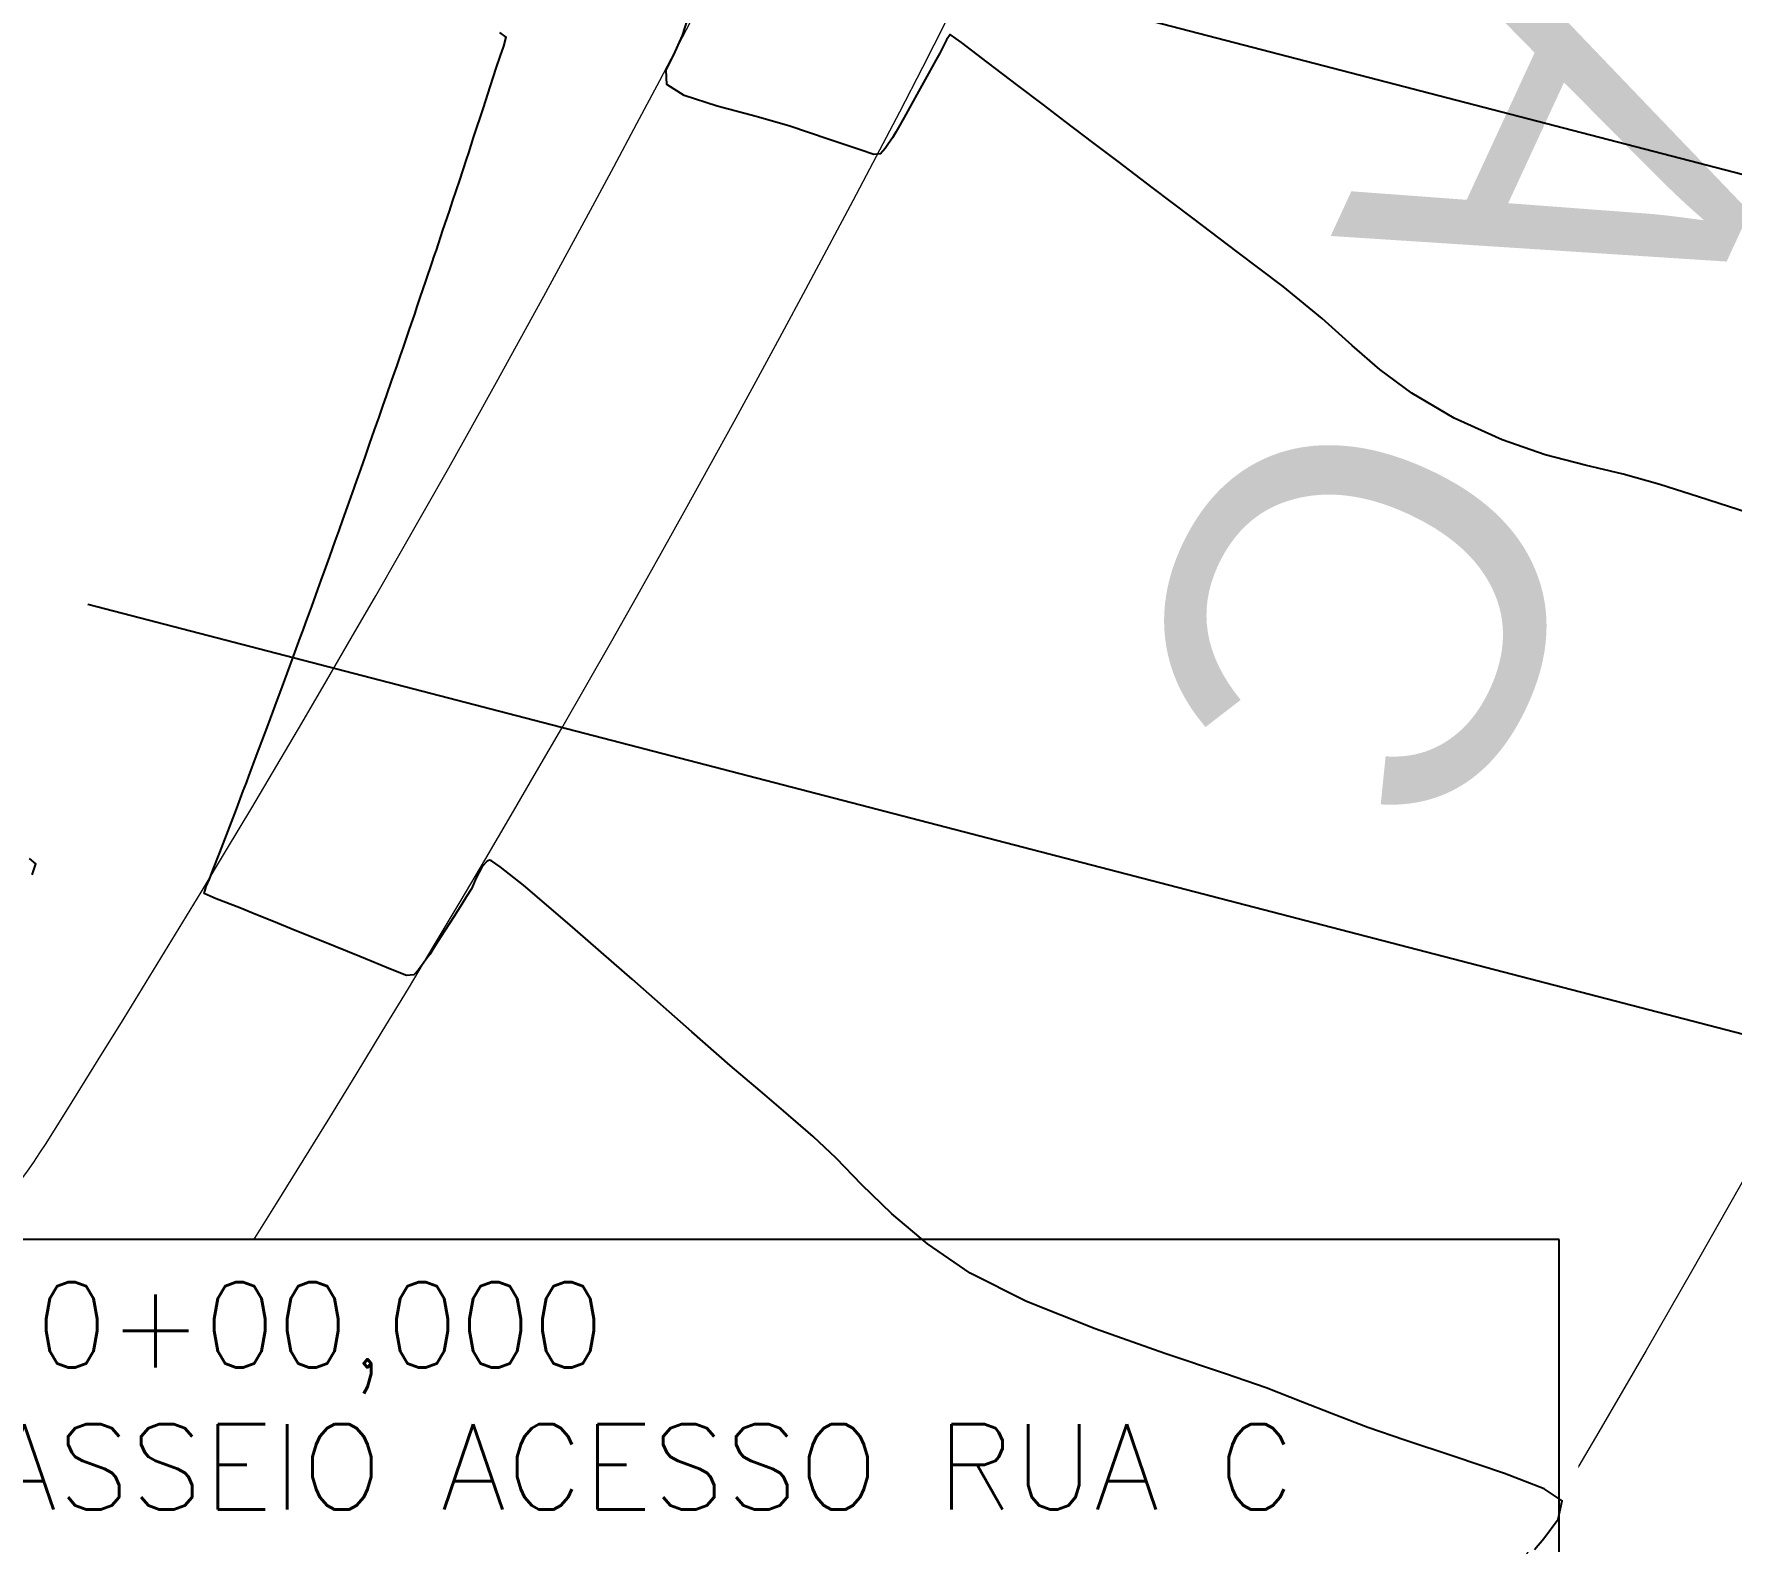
# Model space of a CAD drawing. Header units: millimetres. Extents: x 340454 to 342791, y 6993867 to 6995092.
# Drawn here: x 340704.16 to 340719.11, y 6994472.16 to 6994485.44 of the extents above; entities that cross this region are included whole.
import ezdxf
from ezdxf.enums import TextEntityAlignment as Align

# ---------------------------------------------------------------- set-up
doc = ezdxf.new("R2010")
doc.units = ezdxf.units.MM
doc.header["$LTSCALE"] = 10
doc.linetypes.add('DASHDOT', pattern=[25.4, 12.7, -6.35, 0, -6.35])
for name, color, linetype in [('_1 TXT_Elementos', 2, 'Continuous'), ('AREA_DOS_LOTES', 5, 'Continuous'), ('T-HM-CURVA_INTERMEDIARIA', 45, 'Continuous'), ('T-HM-CURVA_MESTRA', 20, 'Continuous'), ('U-SC-SECAO_TIPO', 251, 'Continuous'), ('URB-Calçadas', 2, 'Continuous'), ('URB-Quadras', 3, 'Continuous')]:
    doc.layers.add(name, color=color, linetype=linetype)
doc.styles.add('ARIAL', font='arial.ttf', dxfattribs={"height": 2})
doc.styles.add('Padrao', font='romans.shx', dxfattribs={"height": 1.5})

msp = doc.modelspace()

# ---------------------------------------------------------------- linework, layer by layer
at = {"lineweight": 20}
msp.add_lwpolyline([(340722.626, 6994477.314, -0.021462), (340715.597, 6994465.572, -0.089425), (340715.382, 6994462.082), (340754.789, 6994451.259), (340758.993, 6994467.456), (340722.626, 6994477.314, -0.022322)], format="xyb", close=True, dxfattribs=at)
at = {"layer": 'T-HM-CURVA_INTERMEDIARIA', "color": 45, "linetype": 'Continuous', "lineweight": -3, "elevation": 722, "flags": 128}
msp.add_lwpolyline([(340719.346, 6994481.197), (340719.082, 6994481.283), (340718.818, 6994481.368), (340718.479, 6994481.478), (340718.156, 6994481.568), (340717.822, 6994481.647), (340717.47, 6994481.739), (340717.089, 6994481.869), (340716.669, 6994482.062), (340716.294, 6994482.281), (340716.014, 6994482.489), (340715.77, 6994482.702), (340715.505, 6994482.939), (340715.162, 6994483.219), (340714.758, 6994483.526), (340714.366, 6994483.823), (340714.009, 6994484.093), (340713.708, 6994484.32), (340713.486, 6994484.488), (340713.244, 6994484.673), (340713.051, 6994484.82), (340712.827, 6994484.99), (340712.557, 6994485.196), (340712.331, 6994485.369), (340712.229, 6994485.44), (340712.199, 6994485.391), (340712.17, 6994485.332), (340712.138, 6994485.274), (340712.104, 6994485.213), (340712.04, 6994485.096), (340711.937, 6994484.911), (340711.839, 6994484.735), (340711.786, 6994484.64), (340711.752, 6994484.58), (340711.722, 6994484.53), (340711.688, 6994484.478), (340711.658, 6994484.436), (340711.618, 6994484.387), (340711.558, 6994484.382), (340711.437, 6994484.422), (340711.156, 6994484.517), (340710.82, 6994484.631), (340710.522, 6994484.717), (340710.18, 6994484.809), (340709.888, 6994484.903), (340709.737, 6994484.999), (340709.731, 6994485.125), (340709.798, 6994485.261), (340709.874, 6994485.429), (340709.936, 6994485.625)], dxfattribs=at)
at = {"layer": 'T-HM-CURVA_MESTRA', "color": 20, "linetype": 'Continuous', "lineweight": -3, "elevation": 720, "flags": 128}
msp.add_lwpolyline([(340704.149, 6994478.041), (340704.18, 6994478.137), (340704.124, 6994478.183)], dxfattribs=at)
at = {"layer": 'URB-Calçadas', "lineweight": 0}
msp.add_lwpolyline([(340737.938, 6994567.915, -0.173456), (340714.47, 6994467.492, 0.151029), (340713.673, 6994464.648, -1.966639), (340703.027, 6994471.986, 0.168204), (340705.589, 6994474.019, 0.200073), (340724.321, 6994581.895, 0.104086)], format="xyb", dxfattribs=at)
at = {"layer": 'URB-Quadras', "color": 252, "lineweight": 0}
msp.add_lwpolyline([(340815.241, 6994491.926, 0.038213), (340872.813, 6994444.815, 0.427498), (340879.9, 6994446.24), (340906.67, 6994488.537, 0.399537), (340905.329, 6994495.296, -0.090947), (340797.453, 6994605.491, 0.427165), (340790.332, 6994606.713), (340742.106, 6994571.002, 0.26508), (340740.108, 6994566.469, -0.172307), (340715.611, 6994465.576, -0.089172), (340715.611, 6994465.576, -2.016247), (340701.917, 6994473.704, 0.157194), (340704.27, 6994475.674, 0.197995), (340722.466, 6994581.029, 0.104869), (340721.604, 6994582.915), (340685.606, 6994631.482, 0.2535), (340684.742, 6994631.884, -0.18056), (340678.012, 6994633.945)], format="xyb", dxfattribs=at)

# ---------------------------------------------------------------- texts
at = {"layer": 'AREA_DOS_LOTES', "color": 5, "transparency": 33554687, "style": 'ARIAL'}
msp.add_text('RUA C', height=3.2585, rotation=245.1909, dxfattribs=at).set_placement((340718.117, 6994485.269), align=Align.MIDDLE_CENTER)

# ---------------------------------------------------------------- next in the draw order: texts
at = {"layer": '_1 TXT_Elementos', "color": 1, "linetype": 'Continuous', "lineweight": -3, "insert": (340700.253, 6994473.453), "char_height": 0.75, "width": 17.13393, "attachment_point": 4, "style": 'Padrao', "bg_fill": 3, "box_fill_scale": 1.5, "bg_fill_color": 256, "bg_fill_true_color": 13158600, "bg_fill_transparency": 0}
msp.add_mtext('{\\C1;ESTACA:0+00,000\\PEixo-PASSEIO ACESSO RUA C}', dxfattribs=at)

# ---------------------------------------------------------------- next in the draw order: linework, layer by layer
at = {"layer": '_1 TXT_Elementos', "color": 1, "linetype": 'Continuous', "lineweight": -3}
for p, q in [((340717.592, 6994474.828), (340699.878, 6994474.828)), ((340717.592, 6994472.078), (340717.592, 6994474.828))]:
    msp.add_line(p, q, dxfattribs=at)
at = {"layer": 'T-HM-CURVA_INTERMEDIARIA', "color": 45, "linetype": 'Continuous', "lineweight": -3, "elevation": 721, "flags": 128}
msp.add_lwpolyline([(340717.375, 6994472.1), (340717.458, 6994472.196), (340717.582, 6994472.366), (340717.619, 6994472.529), (340717.461, 6994472.633), (340717.111, 6994472.77), (340716.668, 6994472.92), (340716.234, 6994473.062), (340715.907, 6994473.174), (340715.587, 6994473.298), (340715.333, 6994473.397), (340715.013, 6994473.522), (340714.655, 6994473.646), (340714.121, 6994473.825), (340713.506, 6994474.043), (340712.903, 6994474.284), (340712.407, 6994474.533), (340712.031, 6994474.791), (340711.717, 6994475.056), (340711.453, 6994475.312), (340711.227, 6994475.544), (340711.025, 6994475.737), (340710.764, 6994475.961), (340710.556, 6994476.138), (340710.294, 6994476.361), (340709.956, 6994476.657), (340709.43, 6994477.12), (340708.861, 6994477.617), (340708.473, 6994477.948), (340708.269, 6994478.111), (340708.192, 6994478.163), (340708.175, 6994478.169), (340708.153, 6994478.16), (340708.11, 6994478.114), (340708.057, 6994478.014), (340708.015, 6994477.916), (340707.973, 6994477.849), (340707.931, 6994477.782), (340707.86, 6994477.671), (340707.747, 6994477.493), (340707.685, 6994477.397), (340707.648, 6994477.34), (340707.618, 6994477.297), (340707.577, 6994477.24), (340707.546, 6994477.201), (340707.509, 6994477.161), (340707.443, 6994477.153), (340707.318, 6994477.203), (340707.032, 6994477.32), (340706.708, 6994477.452), (340706.464, 6994477.551), (340706.273, 6994477.628), (340706.118, 6994477.691), (340705.977, 6994477.748), (340705.769, 6994477.828), (340705.661, 6994477.877), (340705.68, 6994477.937), (340705.71, 6994478.002), (340705.74, 6994478.081), (340705.8, 6994478.238), (340705.873, 6994478.426), (340705.946, 6994478.619), (340706.007, 6994478.78), (340706.034, 6994478.851), (340706.056, 6994478.91), (340706.124, 6994479.091), (340706.193, 6994479.276), (340706.225, 6994479.361), (340706.287, 6994479.528), (340706.351, 6994479.701), (340706.372, 6994479.756), (340706.392, 6994479.812), (340706.449, 6994479.966), (340706.508, 6994480.126), (340706.533, 6994480.195), (340706.558, 6994480.263), (340706.609, 6994480.403), (340706.663, 6994480.552), (340706.693, 6994480.633), (340706.722, 6994480.715), (340706.768, 6994480.842), (340706.817, 6994480.978), (340706.85, 6994481.072), (340706.884, 6994481.167), (340706.925, 6994481.28), (340706.969, 6994481.404), (340707.007, 6994481.512), (340707.045, 6994481.619), (340707.082, 6994481.725), (340707.119, 6994481.831), (340707.163, 6994481.957), (340707.204, 6994482.071), (340707.236, 6994482.165), (340707.268, 6994482.258), (340707.316, 6994482.396), (340707.361, 6994482.524), (340707.388, 6994482.605), (340707.416, 6994482.685), (340707.467, 6994482.835), (340707.516, 6994482.977), (340707.539, 6994483.045), (340707.562, 6994483.113), (340707.617, 6994483.275), (340707.67, 6994483.431), (340707.688, 6994483.486), (340707.707, 6994483.541), (340707.765, 6994483.715), (340707.822, 6994483.884), (340707.85, 6994483.969), (340707.912, 6994484.155), (340707.972, 6994484.338), (340707.992, 6994484.398), (340708.035, 6994484.531), (340708.121, 6994484.792), (340708.181, 6994484.979), (340708.236, 6994485.15), (340708.268, 6994485.246), (340708.302, 6994485.337), (340708.321, 6994485.415), (340708.266, 6994485.457)], dxfattribs=at)
at = {"layer": 'U-SC-SECAO_TIPO', "color": 251, "linetype": 'DASHDOT', "lineweight": -3}
for points in [[(340707.713, 6994487.192), (340761.519, 6994473.221), (340773.5, 6994470.111)], [(340704.637, 6994480.423), (340759.679, 6994466.132), (340771.287, 6994463.118)]]:
    msp.add_lwpolyline(points, dxfattribs=at)

doc.saveas('drawing.dxf')
